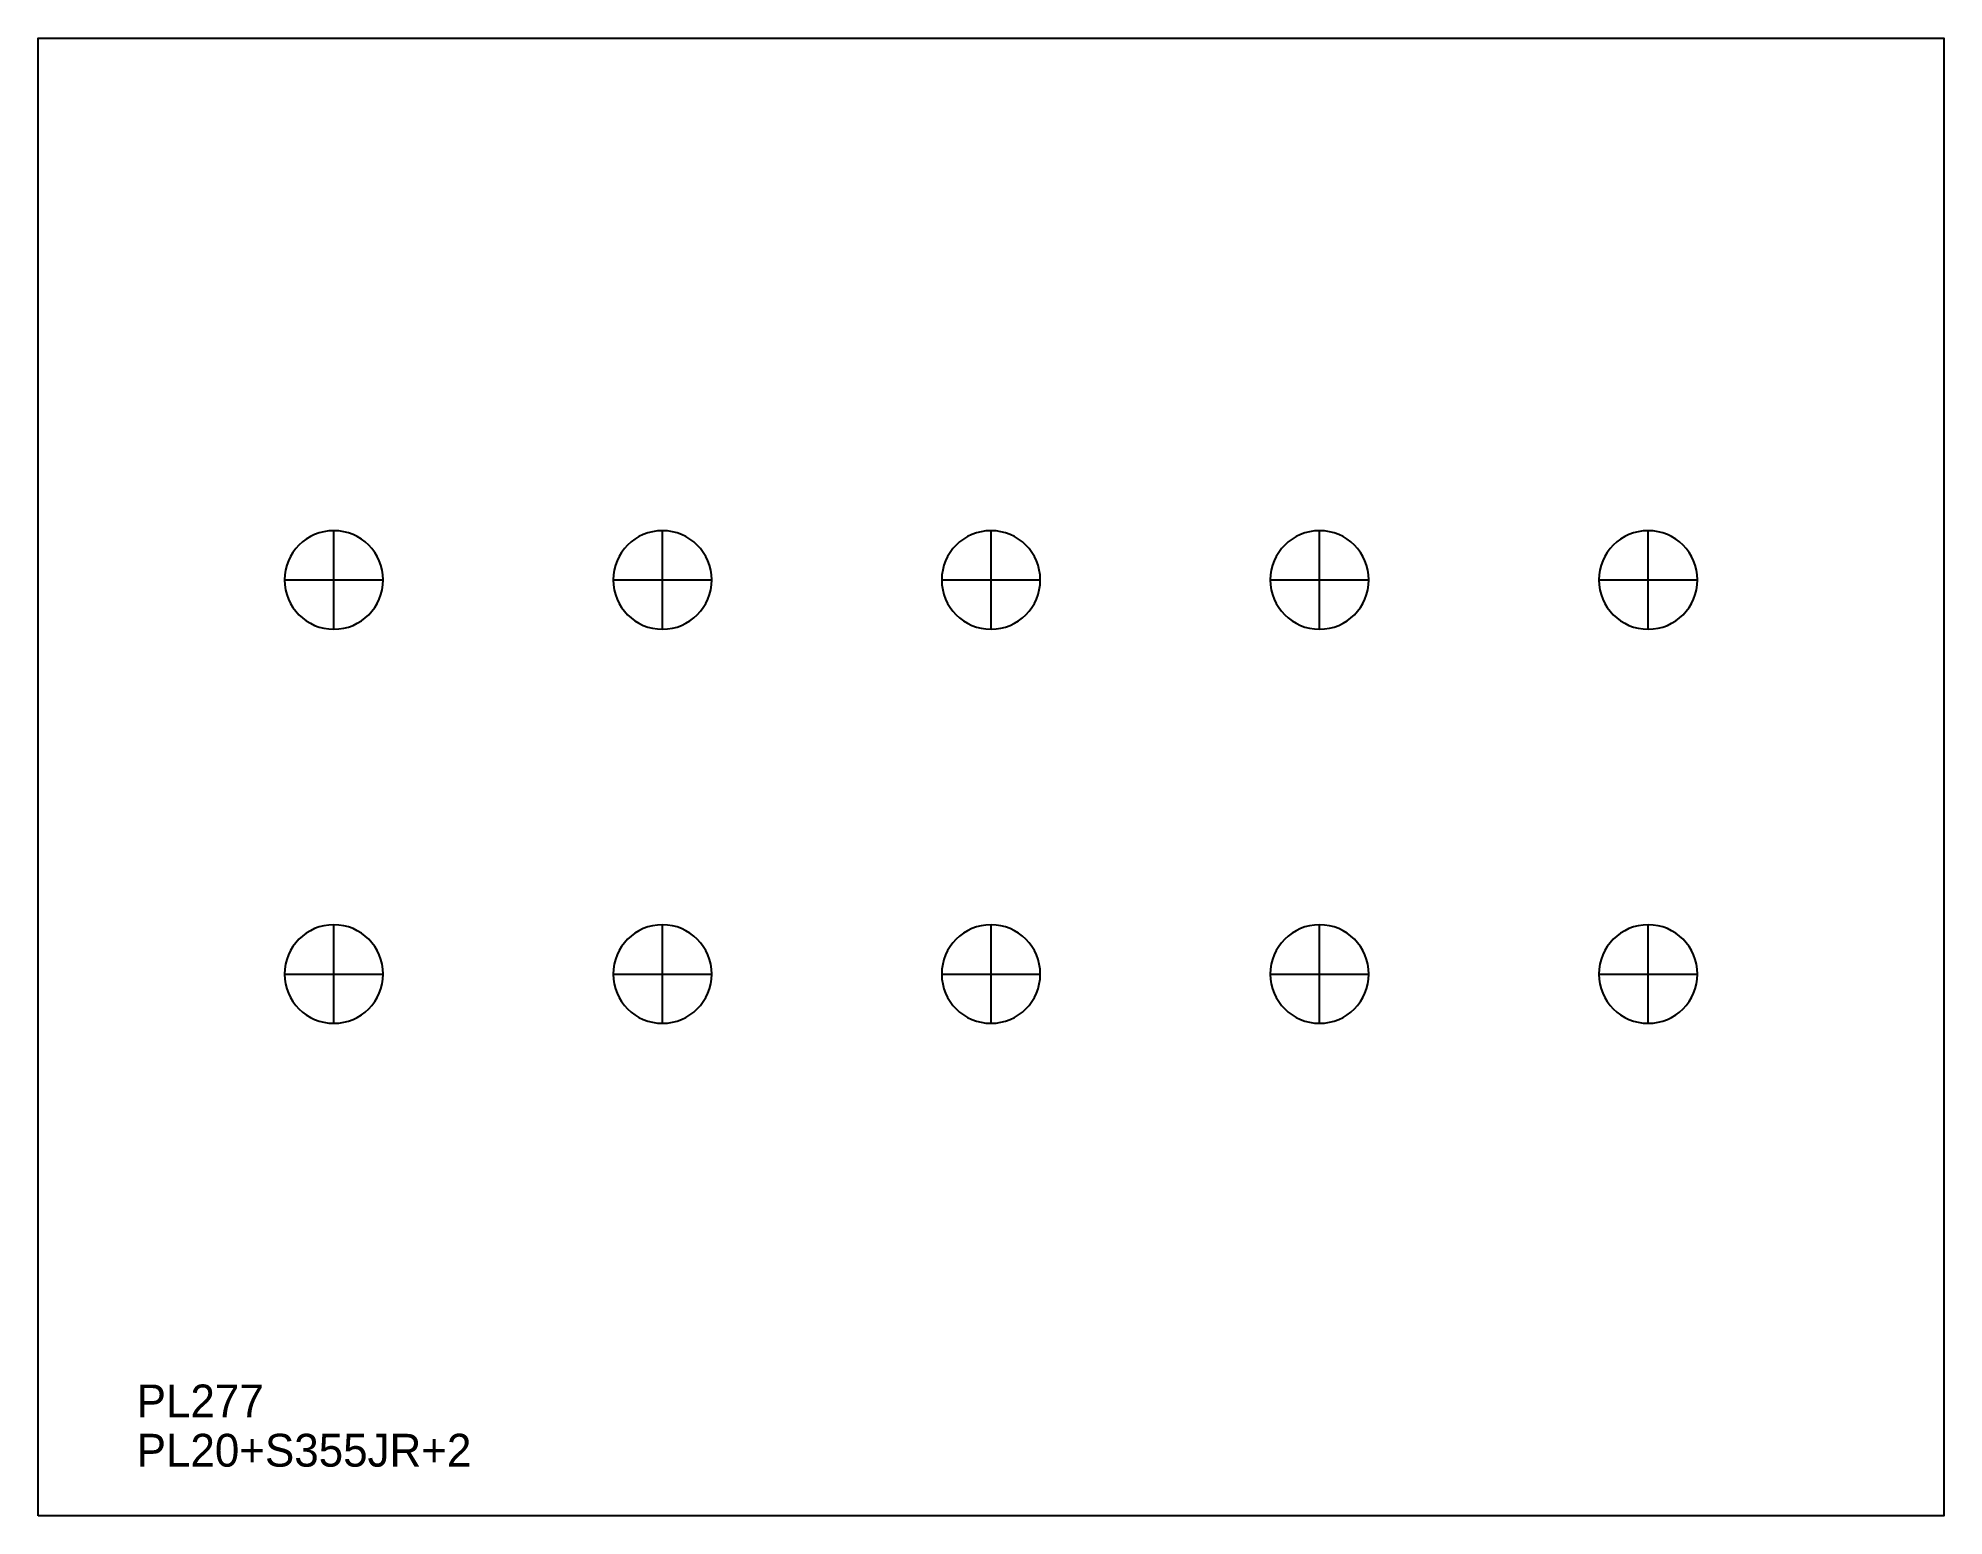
# Model space of a CAD drawing. Extents: x 0 to 580, y 0 to 450.
import ezdxf

# ---------------------------------------------------------------- set-up
doc = ezdxf.new("R2010")
doc.units = 0
for name, color, linetype in [('30', 7, 'CONTINUOUS'), ('CUT', 7, 'CONTINUOUS'), ('SCRIBE', 3, 'CONTINUOUS'), ('TEXT', 7, 'CONTINUOUS')]:
    doc.layers.add(name, color=color, linetype=linetype)

msp = doc.modelspace()

# ---------------------------------------------------------------- linework, layer by layer
at = {"layer": '30', "color": 7, "linetype": 'CONTINUOUS'}
for p, q in [((90, 270), (90, 300)), ((190, 270), (190, 300)), ((290, 270), (290, 300)), ((390, 270), (390, 300)), ((490, 270), (490, 300)), ((75, 285), (105, 285)), ((175, 285), (205, 285)), ((275, 285), (305, 285)), ((375, 285), (405, 285)), ((475, 285), (505, 285)), ((90, 150), (90, 180)), ((190, 150), (190, 180)), ((290, 150), (290, 180)), ((390, 150), (390, 180)), ((490, 150), (490, 180)), ((75, 165), (105, 165)), ((175, 165), (205, 165)), ((275, 165), (305, 165)), ((375, 165), (405, 165)), ((475, 165), (505, 165))]:
    msp.add_line(p, q, dxfattribs=at)
for points in [[(90, 300, 1), (90, 270, 1)], [(190, 300, 1), (190, 270, 1)], [(290, 300, 1), (290, 270, 1)], [(390, 300, 1), (390, 270, 1)], [(490, 300, 1), (490, 270, 1)], [(90, 180, 1), (90, 150, 1)], [(190, 180, 1), (190, 150, 1)], [(290, 180, 1), (290, 150, 1)], [(390, 180, 1), (390, 150, 1)], [(490, 180, 1), (490, 150, 1)]]:
    msp.add_lwpolyline(points, format="xyb", close=True, dxfattribs=at)
at = {"layer": 'CUT', "color": 7, "linetype": 'CONTINUOUS'}
msp.add_lwpolyline([(0, 0), (0, 450), (580, 450), (580, 0)], close=True, dxfattribs=at)

# ---------------------------------------------------------------- texts
at = {"layer": 'SCRIBE', "color": 3}
msp.add_text('PL277', height=10, dxfattribs=at).set_placement((30, 30))
at = {"layer": 'TEXT', "color": 7}
msp.add_text('PL20+S355JR+2', height=10, dxfattribs=at).set_placement((30, 15))

doc.saveas('drawing.dxf')
